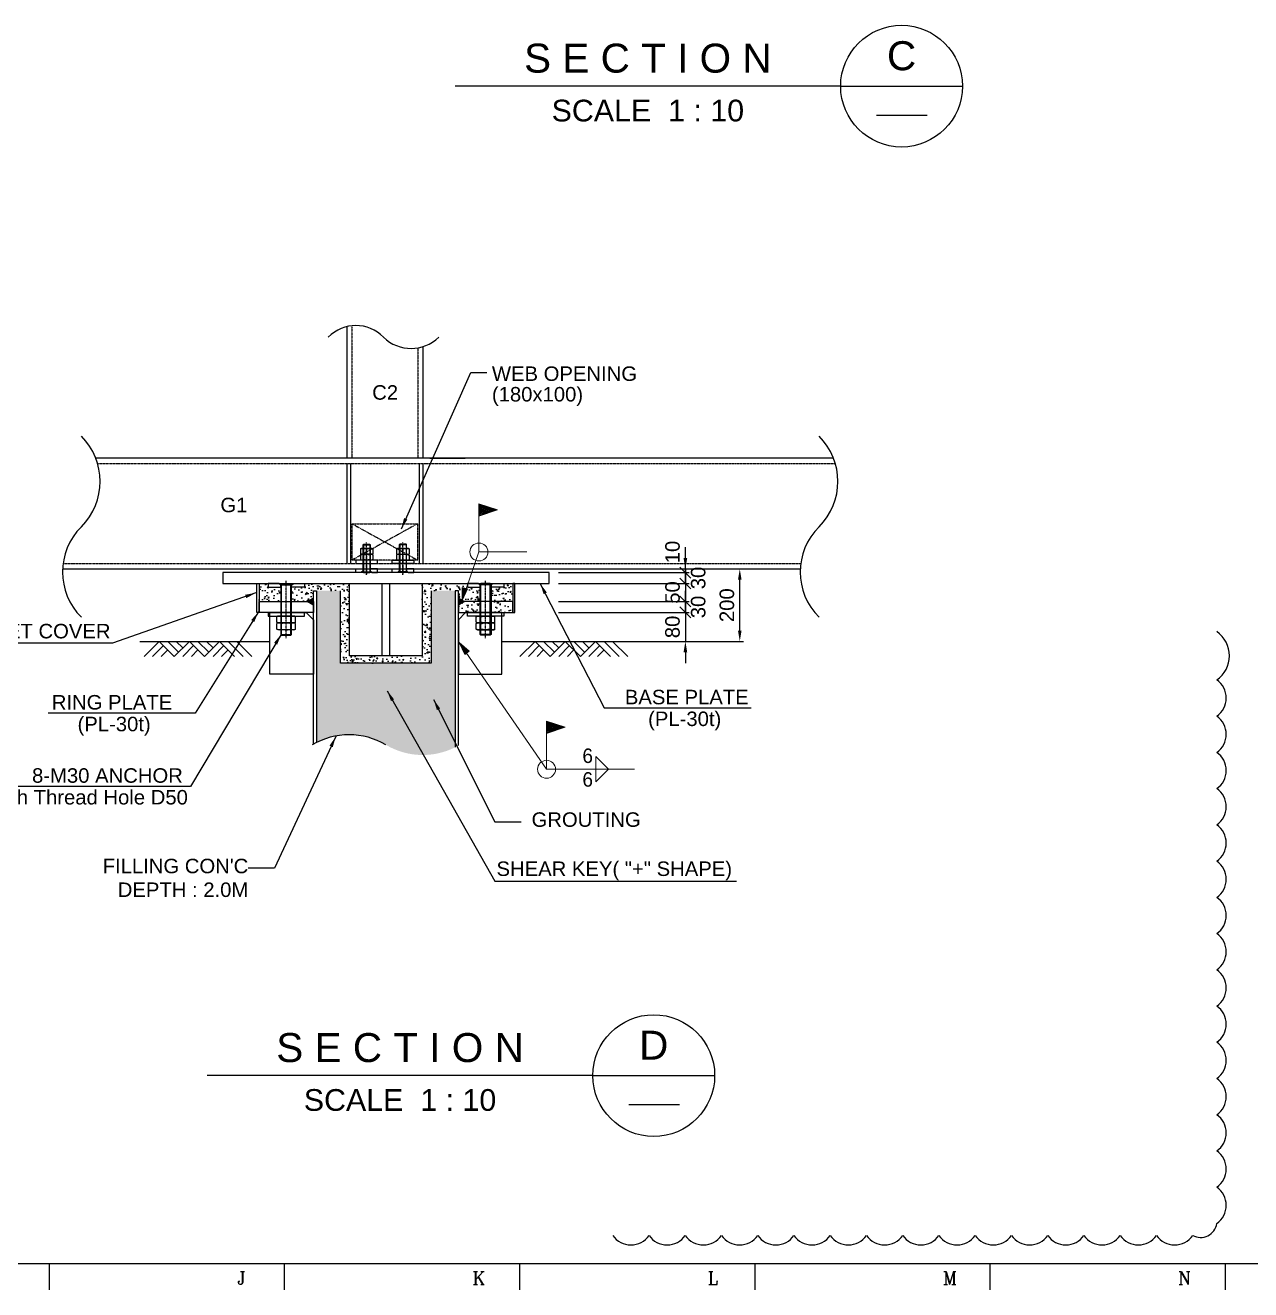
# Model space of a CAD drawing. Header units: millimetres. Extents: x 376548 to 485787, y -156716 to -17718.
# Drawn here: x 394843 to 398223, y -80527 to -77037 of the extents above; entities that cross this region are included whole.
import ezdxf
from ezdxf.enums import TextEntityAlignment as Align

# ---------------------------------------------------------------- set-up
doc = ezdxf.new("R2010")
doc.units = ezdxf.units.MM
doc.header["$LTSCALE"] = 2
doc.linetypes.add('CENTER', pattern=[2, 1.25, -0.25, 0.25, -0.25])
doc.linetypes.add('HIDDEN', pattern=[0.375, 0.25, -0.125])
doc.layers.get('Defpoints').update_dxf_attribs({"color": 250})
for name, color, linetype in [('C_CEN', 1, 'CENTER'), ('C_COLUMN-01', 2, 'Continuous'), ('C_GIRDER', 2, 'Continuous'), ('C_REV', 4, 'Continuous'), ('C_TEXT_01', 2, 'Continuous'), ('CONC', 3, 'Continuous'), ('DIM', 1, 'Continuous'), ('DIM-SCALE', 7, 'Continuous'), ('PLATE', 2, 'Continuous'), ('TAN-TIT', 30, 'Continuous'), ('TITLE', 7, 'Continuous'), ('나사산', 1, 'Continuous'), ('중심선', 1, 'CENTER')]:
    doc.layers.add(name, color=color, linetype=linetype)
for name, color, linetype, lineweight in [('Level 1', 7, 'Continuous', 0), ('Level 3', 7, 'Continuous', 0), ('Level 6', 7, 'Continuous', 0), ('Level 7', 7, 'Continuous', 0)]:
    doc.layers.add(name, color=color, linetype=linetype, lineweight=lineweight)
doc.styles.add('Arial', font='arial.ttf')
doc.styles.add('COM', font='COMPLEX', dxfattribs={"height": 5})
doc.styles.add('돋움', font='')
doc.styles.get('돋움').set_extended_font_data('Dotum')
doc.dimstyles.new('일반도면_0010', dxfattribs={"dimtxt": 40, "dimasz": 30, "dimexe": 10, "dimexo": 50, "dimgap": 15, "dimtad": 1, "dimdec": 0, "dimzin": 0, "dimdsep": 46, "dimtxsty": 'Arial', "dimcen": -50, "dimclrd": 7, "dimclre": 7, "dimclrt": 2, "dimadec": 8, "dimazin": 0, "dimtfac": 1, "dimtdec": 0, "dimtix": 1, "dimtmove": 2, "dimatfit": 3, "dimfxl": 1, "dimtolj": 1, "dimtzin": 0, "dimarcsym": 0})

# ---------------------------------------------------------------- blocks, each defined once
blk = doc.blocks.new('BORDER')
at = {"layer": 'TAN-TIT'}
for p, q in [((497.7, 352), (23282.3, 352)), ((12178.4, 352), (12178.4, 207.8)), ((13476.3, 352), (13476.3, 207.8)), ((14774.1, 352), (14774.1, 207.8)), ((16072, 352), (16072, 207.8)), ((17369.9, 352), (17369.9, 207.8)), ((18667.7, 352), (18667.7, 207.8))]:
    blk.add_line(p, q, dxfattribs=at)
at = {"layer": 'TAN-TIT', "style": 'COM'}
for s, p in [('J', (13216.7, 236.6)), ('K', (14514.6, 236.6)), ('L', (15812.4, 236.6)), ('M', (17110.3, 236.6)), ('N', (18408.2, 236.6))]:
    blk.add_text(s, height=72.1, dxfattribs=at).set_placement(p)
blk = doc.blocks.new('A$C25214C55')
at = {"layer": 'DIM'}
for p, q in [((223, -125), (348, 0)), ((294, -125), (419, 0)), ((365, -125), (490, 0)), ((473, -125), (419, -71)), ((544, -125), (455, -35)), ((615, -125), (490, 0)), ((544, -54), (598, 0)), ((580, -90), (669, 0)), ((615, -125), (740, 0)), ((723, -125), (669, -71)), ((794, -125), (705, -35)), ((865, -125), (740, 0)), ((794, -54), (848, 0)), ((830, -90), (919, 0)), ((865, -125), (990, 0)), ((973, -125), (919, -71)), ((1044, -125), (955, -35)), ((1115, -125), (990, 0))]:
    blk.add_line(p, q, dxfattribs=at)
blk = doc.blocks.new('L6')
at = {"color": 2, "linetype": 'Continuous', "lineweight": 0, "flags": 128}
blk.add_lwpolyline([(0, 0), (-0.00516, 0.00113), (-0.00516, -0.00113), (0, 0), (-0.00502, 0.00092), (-0.00502, -0.00092), (-0.00057, 0), (-0.00488, 0.00071), (-0.00495, -0.00071), (-0.00113, 0), (-0.00474, 0.00057), (-0.00481, -0.00049), (-0.00191, 0), (-0.0046, 0.00035), (-0.00467, -0.00028), (-0.00262, 0.00007), (-0.00445, 0.00021), (-0.0046, -0.00014), (-0.00346, 0), (-0.00438, 0.00007)], dxfattribs=at)
blk = doc.blocks.new('_Oblique')
at = {"color": 0, "linetype": 'ByBlock', "lineweight": -2}
blk.add_line((-0.5, -0.5), (0.5, 0.5), dxfattribs=at)
blk = doc.blocks.new('*D1078')
at = {"layer": 'Defpoints', "color": 0}
for p in [(396263.7, -78547.3), (396663.7, -78547.3), (396263.7, -78577.3)]:
    blk.add_point(p, dxfattribs=at)
at = {"layer": 'DIM-SCALE', "color": 7, "lineweight": -2}
for p, q in [((396663.7, -78547.3), (396663.7, -78517.3)), ((396313.7, -78547.3), (396673.7, -78547.3)), ((396663.7, -78577.3), (396663.7, -78547.3)), ((396313.7, -78577.3), (396673.7, -78577.3)), ((396663.7, -78577.3), (396663.7, -78607.3))]:
    blk.add_line(p, q, dxfattribs=at)
at = {"layer": 'DIM-SCALE', "color": 7, "lineweight": -2, "xscale": 30, "yscale": 30, "zscale": 30}
for p, rotation in [((396663.7, -78547.3), 270), ((396663.7, -78577.3), 90)]:
    blk.add_blockref('_Oblique', p, dxfattribs=dict(at, rotation=rotation))
at = {"layer": 'DIM-SCALE', "color": 2, "char_height": 40, "attachment_point": 5, "rotation": 90, "style": 'Arial'}
for s, insert in [('\\A1;30', (396699.1, -78562.3)), ('\\A1;', (396628.7, -78562.3))]:
    blk.add_mtext(s, dxfattribs=dict(at, insert=insert))
blk = doc.blocks.new('*D1079')
at = {"layer": 'Defpoints', "color": 0}
for p in [(396263.7, -78627.3), (396663.7, -78627.3), (396263.7, -78657.3)]:
    blk.add_point(p, dxfattribs=at)
at = {"layer": 'DIM-SCALE', "color": 7, "lineweight": -2}
for p, q in [((396313.7, -78627.3), (396673.7, -78627.3)), ((396663.7, -78627.3), (396663.7, -78597.3)), ((396663.7, -78657.3), (396663.7, -78627.3)), ((396313.7, -78657.3), (396673.7, -78657.3)), ((396663.7, -78657.3), (396663.7, -78687.3))]:
    blk.add_line(p, q, dxfattribs=at)
at = {"layer": 'DIM-SCALE', "color": 7, "lineweight": -2, "xscale": 30, "yscale": 30, "zscale": 30}
for p, rotation in [((396663.7, -78627.3), 270), ((396663.7, -78657.3), 90)]:
    blk.add_blockref('_Oblique', p, dxfattribs=dict(at, rotation=rotation))
at = {"layer": 'DIM-SCALE', "color": 2, "char_height": 40, "attachment_point": 5, "rotation": 90, "style": 'Arial'}
for s, insert in [('\\A1;30', (396699.1, -78642.3)), ('\\A1;', (396628.7, -78642.3))]:
    blk.add_mtext(s, dxfattribs=dict(at, insert=insert))
blk = doc.blocks.new('*D1080')
at = {"layer": 'Defpoints', "color": 0}
for p in [(396263.7, -78657.3), (396263.7, -78737.3), (396663.7, -78737.3)]:
    blk.add_point(p, dxfattribs=at)
at = {"layer": 'DIM-SCALE', "color": 7, "lineweight": -2}
for p, q in [((396663.7, -78657.3), (396663.7, -78627.3)), ((396313.7, -78657.3), (396673.7, -78657.3)), ((396663.7, -78657.3), (396663.7, -78737.3)), ((396313.7, -78737.3), (396673.7, -78737.3)), ((396663.7, -78767.3), (396663.7, -78797.3))]:
    blk.add_line(p, q, dxfattribs=at)
at = {"layer": 'DIM-SCALE', "color": 7}
blk.add_solid([(396658.7, -78767.3), (396668.7, -78767.3), (396663.7, -78737.3)], dxfattribs=at)
at = {"layer": 'DIM-SCALE', "color": 7, "lineweight": -2, "xscale": 30, "yscale": 30, "zscale": 30, "rotation": 270}
blk.add_blockref('_Oblique', (396663.7, -78657.3), dxfattribs=at)
at = {"layer": 'DIM-SCALE', "color": 2, "insert": (396628.3, -78697.3), "char_height": 40, "attachment_point": 5, "rotation": 90, "style": 'Arial'}
blk.add_mtext('\\A1;80', dxfattribs=at)
blk = doc.blocks.new('*D1081')
at = {"layer": 'Defpoints', "color": 0}
for p in [(396263.7, -78537.3), (396263.7, -78547.3), (396663.7, -78547.3)]:
    blk.add_point(p, dxfattribs=at)
at = {"layer": 'DIM-SCALE', "color": 7, "lineweight": -2}
for p, q in [((396663.7, -78507.3), (396663.7, -78477.3)), ((396313.7, -78537.3), (396673.7, -78537.3)), ((396313.7, -78547.3), (396673.7, -78547.3)), ((396663.7, -78537.3), (396663.7, -78547.3)), ((396663.7, -78547.3), (396663.7, -78577.3))]:
    blk.add_line(p, q, dxfattribs=at)
at = {"layer": 'DIM-SCALE', "color": 7}
blk.add_solid([(396658.7, -78507.3), (396668.7, -78507.3), (396663.7, -78537.3)], dxfattribs=at)
at = {"layer": 'DIM-SCALE', "color": 7, "lineweight": -2, "xscale": 30, "yscale": 30, "zscale": 30, "rotation": 90}
blk.add_blockref('_Oblique', (396663.7, -78547.3), dxfattribs=at)
at = {"layer": 'DIM-SCALE', "color": 2, "insert": (396628.3, -78490.6), "char_height": 40, "attachment_point": 5, "rotation": 90, "style": 'Arial'}
blk.add_mtext('\\A1;10', dxfattribs=at)
blk = doc.blocks.new('*D1082')
at = {"layer": 'Defpoints', "color": 0}
for p in [(396263.7, -78577.3), (396263.7, -78627.3), (396663.7, -78627.3)]:
    blk.add_point(p, dxfattribs=at)
at = {"layer": 'DIM-SCALE', "color": 7, "lineweight": -2}
for p, q in [((396663.7, -78577.3), (396663.7, -78547.3)), ((396313.7, -78577.3), (396673.7, -78577.3)), ((396663.7, -78577.3), (396663.7, -78627.3)), ((396313.7, -78627.3), (396673.7, -78627.3)), ((396663.7, -78627.3), (396663.7, -78657.3))]:
    blk.add_line(p, q, dxfattribs=at)
at = {"layer": 'DIM-SCALE', "color": 7, "lineweight": -2, "xscale": 30, "yscale": 30, "zscale": 30}
for p, rotation in [((396663.7, -78577.3), 270), ((396663.7, -78627.3), 90)]:
    blk.add_blockref('_Oblique', p, dxfattribs=dict(at, rotation=rotation))
at = {"layer": 'DIM-SCALE', "color": 2, "insert": (396628.3, -78602.3), "char_height": 40, "attachment_point": 5, "rotation": 90, "style": 'Arial'}
blk.add_mtext('\\A1;50', dxfattribs=at)
blk = doc.blocks.new('*D1083')
at = {"layer": 'Defpoints', "color": 0}
for p in [(396284.3, -78537.3), (396813.7, -78537.3), (396313.7, -78737.3)]:
    blk.add_point(p, dxfattribs=at)
at = {"layer": 'DIM-SCALE', "color": 7, "lineweight": -2}
for p, q in [((396334.3, -78537.3), (396823.7, -78537.3)), ((396813.7, -78707.3), (396813.7, -78567.3)), ((396363.7, -78737.3), (396823.7, -78737.3))]:
    blk.add_line(p, q, dxfattribs=at)
at = {"layer": 'DIM-SCALE', "color": 7}
for points in [[(396808.7, -78567.3), (396818.7, -78567.3), (396813.7, -78537.3)], [(396808.7, -78707.3), (396818.7, -78707.3), (396813.7, -78737.3)]]:
    blk.add_solid(points, dxfattribs=at)
at = {"layer": 'DIM-SCALE', "color": 2, "insert": (396778.3, -78637.3), "char_height": 40, "attachment_point": 5, "rotation": 90, "style": 'Arial'}
blk.add_mtext('\\A1;200', dxfattribs=at)
blk = doc.blocks.new('A$C5F127701')
for p, q in [((-17.3, 40.7), (-15, 42)), ((-17.3, 40.7), (-17.3, 27.3)), ((-15, 42), (15, 42)), ((-8.6, 53.4), (-10, 52)), ((10, 52), (-10, 52)), ((-10, 52), (-10, -22.2)), ((-8.7, 40.7), (-8.7, 27.3)), ((8.6, 53.4), (-8.6, 53.4)), ((10, 52), (8.6, 53.4)), ((8.7, 40.7), (8.7, 27.3)), ((10, -22.2), (10, 52)), ((15, 42), (17.3, 40.7)), ((17.3, 40.7), (17.3, 27.3)), ((-17.3, 27.3), (-15, 26)), ((-17.3, 24.7), (-15, 26)), ((-17.3, 24.7), (-17.3, 11.3)), ((-17.3, 11.3), (-15, 10)), ((-15, 26), (15, 26)), ((-15, 26), (15, 26)), ((-15, 10), (15, 10)), ((-8.7, 24.7), (-8.7, 11.3)), ((8.7, 24.7), (8.7, 11.3)), ((15, 26), (17.3, 27.3)), ((15, 26), (17.3, 24.7)), ((15, 10), (17.3, 11.3)), ((17.3, 24.7), (17.3, 11.3)), ((10, -22.2), (-10, -22.2)), ((-8.6, -24.6), (-10, -22.2)), ((8.6, -24.6), (-8.6, -24.6)), ((10, -22.2), (8.6, -24.6))]:
    blk.add_line(p, q)
at = {"color": 1}
for points in [[(-30, 10), (30, 10), (30, 0), (-30, 0)], [(-30, -14.6), (-10, -14.6), (-10, -19.6), (-15, -24.6), (-30, -24.6)], [(30, -14.6), (10, -14.6), (10, -19.6), (15, -24.6), (30, -24.6)]]:
    blk.add_lwpolyline(points, close=True, dxfattribs=at)
for centre, radius, start, end in [((-13, 34.3), 7.66, 55.591, 124.409), ((0.2, 12), 30, 90.4002, 107.1986), ((-0.2, 12), 30, 72.8014, 89.5998), ((13, 34.3), 7.66, 55.591, 124.409), ((-13, 33.7), 7.66, 235.591, 304.409), ((-13, 18.3), 7.66, 55.591, 124.409), ((-13, 17.7), 7.66, 235.591, 304.409), ((0.2, 56), 30, 252.8014, 269.5998), ((0.2, -4), 30, 90.4002, 107.1986), ((0.2, 40), 30, 252.8014, 269.5998), ((-0.2, 56), 30, 270.4002, 287.1986), ((-0.2, -4), 30, 72.8014, 89.5998), ((-0.2, 40), 30, 270.4002, 287.1986), ((13, 33.7), 7.66, 235.591, 304.409), ((13, 18.3), 7.66, 55.591, 124.409), ((13, 17.7), 7.66, 235.591, 304.409)]:
    blk.add_arc(centre, radius, start, end)
at = {"layer": '나사산'}
for p, q in [((-8.6, 53.4), (-8.6, -24.6)), ((8.6, 53.4), (8.6, -24.6))]:
    blk.add_line(p, q, dxfattribs=at)
at = {"layer": '중심선'}
for p, q in [((0, -30.6), (0, 58.4)), ((0, 41), (0, -29.2))]:
    blk.add_line(p, q, dxfattribs=at)
blk = doc.blocks.new('_DatumFilled')
at = {"color": 0, "linetype": 'ByBlock'}
blk.add_solid([(0, 0.58), (-1, 0), (0, -0.58)], dxfattribs=at)
blk = doc.blocks.new('BOLT2')
for p, q in [((-15, 148), (-13, 151.5)), ((-15, 148), (-15, 10.5)), ((-15, 148), (15, 148)), ((-13, 151.5), (13, 151.5)), ((13, 151.5), (15, 148)), ((15, 10.5), (15, 148)), ((-22.5, 61.5), (-26, 59.5)), ((-26, 44.5), (-26, 59.5)), ((-22.5, 42.5), (-26, 44.5)), ((-22.5, 42.5), (-26, 40.5)), ((-26, 25.5), (-26, 40.5)), ((22.5, 61.5), (-22.5, 61.5)), ((22.5, 42.5), (-22.5, 42.5)), ((22.5, 42.5), (-22.5, 42.5)), ((-13, 44.5), (-13, 59.5)), ((-13, 25.5), (-13, 40.5)), ((13, 44.5), (13, 59.5)), ((13, 25.5), (13, 40.5)), ((26, 59.5), (22.5, 61.5)), ((26, 44.5), (22.5, 42.5)), ((26, 40.5), (22.5, 42.5)), ((26, 44.5), (26, 59.5)), ((26, 25.5), (26, 40.5)), ((-22.5, 23.5), (-26, 25.5)), ((22.5, 23.5), (-22.5, 23.5)), ((-15, 10.5), (15, 10.5)), ((-15, 10.5), (-13, 8.5)), ((-13, 8.5), (13, 8.5)), ((13, 8.5), (15, 10.5)), ((26, 25.5), (22.5, 23.5))]:
    blk.add_line(p, q)
at = {"color": 1}
for points in [[(-50, 141.5), (-15, 141.5), (-15, 146.5), (-20, 151.5), (-50, 151.5)], [(50, 141.5), (15, 141.5), (15, 146.5), (20, 151.5), (50, 151.5)], [(-50, 61.5), (50, 61.5), (50, 71.5), (-50, 71.5)]]:
    blk.add_lwpolyline(points, close=True, dxfattribs=at)
for centre, radius, start, end in [((-19.5, 50), 11.5, 55.591, 124.409), ((-19.5, 54), 11.5, 235.591, 304.409), ((-19.5, 31), 11.5, 55.591, 124.409), ((0.3, 16.5), 45, 90.4002, 107.1986), ((0.3, 87.5), 45, 252.8014, 269.5998), ((0.3, -2.5), 45, 90.4002, 107.1986), ((-0.3, 16.5), 45, 72.8014, 89.5998), ((-0.3, 87.5), 45, 270.4002, 287.1986), ((-0.3, -2.5), 45, 72.8014, 89.5998), ((19.5, 50), 11.5, 55.591, 124.409), ((19.5, 54), 11.5, 235.591, 304.409), ((19.5, 31), 11.5, 55.591, 124.409), ((-19.5, 35), 11.5, 235.591, 304.409), ((0.3, 68.5), 45, 252.8014, 269.5998), ((-0.3, 68.5), 45, 270.4002, 287.1986), ((19.5, 35), 11.5, 235.591, 304.409)]:
    blk.add_arc(centre, radius, start, end)
at = {"layer": '나사산'}
for p, q in [((-13, 8.5), (-13, 151.5)), ((13, 8.5), (13, 151.5))]:
    blk.add_line(p, q, dxfattribs=at)
at = {"layer": '중심선'}
blk.add_line((0, 0), (0, 158.5), dxfattribs=at)

msp = doc.modelspace()

# ---------------------------------------------------------------- hatches: boundary and pattern name
msp.add_hatch(color=9).paths.add_polyline_path([(396028.4, -78597.3), (395962.4, -78597.3), (395962.4, -78797.3), (395712.4, -78797.3), (395712.4, -78597.3), (395646.4, -78597.3), (395646.4, -79016.2, -0.257582), (395837.4, -79022.8, 0.257582), (396028.4, -79029.5)])
at = {"layer": 'C_GIRDER'}
h = msp.add_hatch(dxfattribs=at)
h.set_pattern_fill('AR-CONC', color=256, scale=5, style=0)
h.set_pattern_definition([(50, (5150.995, -2614.664), (35.8630091, -3.1376067), [3.75, -41.25]), (355, (5150.995, -2614.664), (-6.9375667, 37.6096067), [3, -33]), (100.4514, (5153.983, -2614.925), (28.925469, 34.471977), [3.1870095, -35.0571056]), (46.1842, (5150.995, -2604.664), (53.3620524, -8.2759507), [5.625, -61.875]), (96.6356, (5155.44, -2605.353), (46.733135, 48.7058935), [4.7805144, -52.58565]), (351.1842, (5150.995, -2604.664), (46.733097, 48.70593), [4.5, -49.5]), (21, (5155.995, -2607.164), (29.8453526, -20.1309445), [3.75, -41.25]), (326, (5155.995, -2607.164), (12.1657666, 36.2575023), [3, -33]), (71.4514, (5158.482, -2608.84), (42.0111314, 16.1265248), [3.1870095, -35.0571056]), (37.5, (5150.995, -2614.664), (0.60799277, 16.6446927), [0, -32.6, 0, -33.5, 0, -33.125]), (7.5, (5150.995, -2614.664), (13.1534769, 19.7205856), [0, -19.1, 0, -31.85, 0, -12.625]), (327.5, (5139.845, -2614.664), (26.6911218, -1.1277436), [0, -12.5, 0, -39, 0, -51.75]), (317.5, (5134.845, -2614.664), (29.1593085, 5.0052491), [0, -16.25, 0, -25.9, 0, -36.75])])
h.paths.add_polyline_path([(395547.4, -78587.3), (395512.4, -78587.3), (395512.4, -78577.3), (395487.4, -78577.3), (395487.4, -78627.3), (395547.4, -78627.3)])
h.paths.add_polyline_path([(395637.4, -78597.3), (395646.4, -78597.3), (395737.4, -78597.3), (395737.4, -78577.3), (395612.4, -78577.3), (395612.4, -78587.3), (395577.4, -78587.3), (395577.4, -78627.3), (395637.4, -78627.3)])
h.paths.add_polyline_path([(396086.5, -78587.3), (396062.4, -78587.3), (396062.4, -78577.3), (395937.4, -78577.3), (395937.4, -78597.3), (396028.4, -78597.3), (396037.4, -78597.3), (396037.4, -78627.3), (396097.4, -78627.3), (396097.4, -78587.3), (396086.5, -78587.3), (396073.9, -78598.3), (396080.5, -78607.6), (396047.4, -78621.5), (396071.7, -78595), (396073.9, -78598.3)])
h.paths.add_polyline_path([(396187.4, -78577.3), (396162.4, -78577.3), (396162.4, -78587.3), (396127.4, -78587.3), (396127.4, -78627.3), (396187.4, -78627.3)])
h.paths.add_polyline_path([(396097.4, -78627.3), (396037.4, -78627.3), (396037.4, -78657.3), (396097.4, -78657.3)])
h.paths.add_polyline_path([(396187.4, -78627.3), (396127.4, -78627.3), (396127.4, -78657.3), (396162.4, -78657.3), (396187.4, -78657.3)])
h.paths.add_polyline_path([(395737.4, -78597.3), (395712.4, -78597.3), (395712.4, -78797.3), (395962.4, -78797.3), (395962.4, -78597.3), (395937.4, -78597.3), (395937.4, -78777.3), (395737.4, -78777.3)])

# ---------------------------------------------------------------- linework, layer by layer
at = {"color": 253}
for p, q in [((395158.6, -78737.3), (395517.4, -78737.3)), ((396157.4, -78737.3), (396504.5, -78737.3))]:
    msp.add_line(p, q, dxfattribs=at)
at = {"color": 6}
for points in [[(395517.4, -78657.3), (395617.4, -78657.3), (395637.4, -78677.3), (395637.4, -78827.3), (395517.4, -78827.3)], [(396157.4, -78657.3), (396057.4, -78657.3), (396037.4, -78677.3), (396037.4, -78827.3), (396157.4, -78827.3)]]:
    msp.add_lwpolyline(points, close=True, dxfattribs=at)
at = {"layer": 'C_CEN'}
for p, q in [((395744.3, -78412.7), (395924.3, -78512.7)), ((395924.3, -78412.7), (395744.3, -78512.7))]:
    msp.add_line(p, q, dxfattribs=at)
msp.add_lwpolyline([(395744.3, -78412.7), (395924.3, -78412.7), (395924.3, -78512.7), (395744.3, -78512.7)], close=True, dxfattribs=at)
at = {"layer": 'C_CEN', "linetype": 'Continuous'}
for centre, radius, start, end in [((395754.7, -77973.4), 107.8, 45, 135), ((395907.1, -77821), 107.8, 225, 315), ((394872.2, -78295.8), 176.8, 315, 45), ((396907.5, -78295.8), 176.8, 315, 45), ((395122.2, -78545.8), 176.8, 135, 225), ((397157.5, -78545.8), 176.8, 135, 225), ((395735.9, -79192.6), 197.8, 59.1258, 120.8742)]:
    msp.add_arc(centre, radius, start, end, dxfattribs=at)
at = {"layer": 'C_COLUMN-01'}
for p, q in [((395729.3, -77868.7), (395729.3, -78231.3)), ((395939.3, -77923.9), (395939.3, -78231.3))]:
    msp.add_line(p, q, dxfattribs=at)
at = {"layer": 'C_GIRDER', "linetype": 'HIDDEN'}
for p, q in [((395743.5, -77868.7), (395743.5, -78231.3)), ((395925.1, -77927.3), (395925.1, -78231.3)), ((395041.8, -78245.9), (397077.1, -78245.9)), ((394946.9, -78522.7), (396982.2, -78522.7))]:
    msp.add_line(p, q, dxfattribs=at)
at = {"layer": 'C_GIRDER'}
for p, q in [((397072.1, -78231.3), (395036.8, -78231.3)), ((395938.3, -78231.3), (395840.3, -78231.3)), ((395958.3, -78231.3), (396056.3, -78231.3)), ((395729.3, -78245.9), (395729.3, -78522.7)), ((395739.3, -78245.9), (395739.3, -78522.7)), ((395929.3, -78245.9), (395929.3, -78522.7)), ((395939.3, -78245.9), (395939.3, -78522.7)), ((395712.4, -78797.3), (395712.4, -78597.3)), ((395962.4, -78597.3), (395962.4, -78797.3)), ((395962.4, -78797.3), (395712.4, -78797.3))]:
    msp.add_line(p, q, dxfattribs=at)
msp.add_lwpolyline([(394945.6, -78537.3), (396980.9, -78537.3)], dxfattribs=at)
for points in [[(395481.4, -78577.3), (395487.4, -78577.3), (395487.4, -78657.3), (395481.4, -78657.3)], [(395737.4, -78577.3), (395937.4, -78577.3), (395937.4, -78777.3), (395737.4, -78777.3)], [(395827.4, -78577.3), (395847.4, -78577.3), (395847.4, -78777.3), (395827.4, -78777.3)], [(396193.4, -78577.3), (396187.4, -78577.3), (396187.4, -78657.3), (396193.4, -78657.3)]]:
    msp.add_lwpolyline(points, close=True, dxfattribs=at)
at = {"layer": 'C_REV'}
msp.add_lwpolyline([(396463.3, -80377, 0.520567), (396563.3, -80377, 0.520567), (396663.3, -80377, 0.520567), (396763.3, -80377, 0.520567), (396863.3, -80377, 0.520567), (396963.3, -80377, 0.520567), (397063.3, -80377, 0.520567), (397163.3, -80377, 0.520567), (397263.3, -80377, 0.520567), (397363.3, -80377, 0.520567), (397463.3, -80377, 0.520567), (397563.3, -80377, 0.520567), (397663.3, -80377, 0.520567), (397763.3, -80377, 0.520567), (397863.3, -80377, 0.520567), (397963.3, -80377, 0.520567), (398063.3, -80377, 0.520567), (398129.9, -80343.7, 0.520567), (398129.9, -80243.7, 0.520567), (398129.9, -80143.7, 0.520567), (398129.9, -80043.7, 0.520567), (398129.9, -79943.7, 0.520567), (398129.9, -79843.7, 0.520567), (398129.9, -79743.7, 0.520567), (398129.9, -79643.7, 0.520567), (398129.9, -79543.7, 0.520567), (398129.9, -79443.7, 0.520567), (398129.9, -79343.7, 0.520567), (398129.9, -79243.7, 0.520567), (398129.9, -79143.7, 0.520567), (398129.9, -79043.7, 0.520567), (398129.9, -78943.7, 0.520567), (398129.9, -78843.7, 0.520567), (398129.9, -78710.3, 0.520567)], format="xyb", dxfattribs=at)
at = {"layer": 'Level 3', "color": 0, "linetype": 'Continuous', "lineweight": 0}
for p, q in [((396094, -78490.5), (396094, -78357.5)), ((396094, -78391.5), (396094, -78357.5)), ((396094, -78357.5), (396145.1, -78374.5)), ((396145.1, -78374.5), (396094, -78391.5)), ((396094.9, -78359), (396094.7, -78390.3)), ((396094.7, -78390.3), (396141.4, -78374.9)), ((396142.7, -78374.7), (396094.9, -78359)), ((396141.4, -78374.9), (396095.7, -78360.5)), ((396095.7, -78360.5), (396095.7, -78388.7)), ((396095.7, -78388.7), (396137.9, -78374.5)), ((396137.9, -78374.5), (396096.9, -78361.7)), ((396096.9, -78361.7), (396096.9, -78386.4)), ((396096.9, -78386.4), (396135, -78374.7)), ((396135, -78374.7), (396098, -78363.1)), ((396098, -78363.1), (396098, -78384.8)), ((396098, -78384.8), (396131.5, -78374.9)), ((396099.8, -78365), (396099.2, -78382.5)), ((396099.2, -78382.5), (396127.6, -78374.7)), ((396131.5, -78374.9), (396099.8, -78365)), ((396127.6, -78374.7), (396100.7, -78366.3)), ((396100.7, -78366.3), (396101, -78380.2)), ((396101, -78380.2), (396123.7, -78374.7)), ((396123.7, -78374.7), (396101.9, -78368.1)), ((396101.9, -78368.1), (396102.5, -78378.4)), ((396102.5, -78378.4), (396118.8, -78374.5)), ((396118.8, -78374.5), (396103.1, -78370)), ((396103.1, -78370), (396103.1, -78376.6)), ((396103.1, -78376.6), (396114.4, -78374.3)), ((396104.6, -78371.4), (396104.1, -78374.7)), ((396104.1, -78374.7), (396108.9, -78374.3)), ((396114.4, -78374.3), (396104.6, -78371.4)), ((396108.9, -78374.3), (396105.8, -78373.1))]:
    msp.add_line(p, q, dxfattribs=at)
at = {"layer": 'Level 3', "color": 7, "linetype": 'Continuous', "lineweight": 0}
for p, q in [((396047.5, -78624.1), (396094, -78490.5)), ((396226.5, -78490.5), (396094, -78490.5)), ((396039.8, -78740.6), (396280.6, -79090.3)), ((396280.6, -79090.3), (396280.6, -78957.3)), ((396523, -79090.3), (396280.6, -79090.3))]:
    msp.add_line(p, q, dxfattribs=at)
at = {"layer": 'Level 3', "color": 7, "linetype": 'Continuous', "lineweight": 0, "flags": 128}
msp.add_lwpolyline([(396280.6, -78957.3), (396331.7, -78974.3), (396280.6, -78991.3), (396280.6, -78957.3)], dxfattribs=at)
at = {"layer": 'Level 3', "color": 7, "linetype": 'Continuous', "lineweight": 13, "flags": 128}
msp.add_lwpolyline([(396329.4, -78974.5), (396281.5, -78958.8), (396281.4, -78990), (396328, -78974.7), (396282.3, -78960.3), (396282.3, -78988.5), (396324.5, -78974.3), (396283.5, -78961.5), (396283.5, -78986.2), (396321.6, -78974.5), (396284.6, -78962.8), (396284.6, -78984.6), (396318.1, -78974.7), (396286.4, -78964.8), (396285.8, -78982.3), (396314.2, -78974.5), (396287.4, -78966.1), (396287.6, -78980), (396310.3, -78974.5), (396288.5, -78967.9), (396289.1, -78978.2), (396305.5, -78974.3), (396289.7, -78969.8), (396289.7, -78976.4), (396301, -78974.1), (396291.3, -78971.2), (396290.7, -78974.5), (396295.5, -78974.1), (396292.4, -78972.9)], dxfattribs=at)
at = {"layer": 'Level 3', "color": 7, "linetype": 'Continuous', "lineweight": 0}
for centre in [(396094, -78490.5), (396280.6, -79090.3)]:
    msp.add_circle(centre, 24.8, dxfattribs=at)
at = {"layer": 'Level 7', "color": 7, "linetype": 'Continuous', "lineweight": 0}
for p, q in [((396416.8, -79055.2), (396416.8, -79090.3)), ((396451.8, -79090.3), (396416.8, -79055.2)), ((396416.8, -79125.3), (396451.8, -79090.3)), ((396416.8, -79090.3), (396416.8, -79125.3))]:
    msp.add_line(p, q, dxfattribs=at)
at = {"layer": 'PLATE'}
for points in [[(396287.4, -78577.3), (396287.4, -78547.3), (395387.4, -78547.3), (395387.4, -78577.3)], [(395637.4, -78627.3), (395637.4, -78657.3), (395487.4, -78657.3), (395487.4, -78627.3)], [(396037.4, -78627.3), (396037.4, -78657.3), (396187.4, -78657.3), (396187.4, -78627.3)]]:
    msp.add_lwpolyline(points, close=True, dxfattribs=at)
for points in [[(395637.4, -79021.1), (395637.4, -78597.3), (395646.4, -78597.3), (395646.4, -79016.2)], [(396037.4, -79024.6), (396037.4, -78597.3), (396028.4, -78597.3), (396028.4, -79029.5)]]:
    msp.add_lwpolyline(points, dxfattribs=at)
at = {"layer": 'TITLE', "color": 1, "linetype": 'Continuous'}
for p, q in [((397092.1, -77204.7), (396028.1, -77204.7)), ((396408.4, -79935.7), (395344.4, -79935.7))]:
    msp.add_line(p, q, dxfattribs=at)
for points in [[(397092.1, -77204.7), (397428.1, -77204.7)], [(396408.4, -79935.7), (396744.4, -79935.7)]]:
    msp.add_lwpolyline(points, dxfattribs=at)
at = {"layer": 'TITLE', "color": 2, "linetype": 'Continuous'}
for points in [[(397191.2, -77284.6), (397330.9, -77284.6)], [(396507.6, -80015.5), (396647.2, -80015.5)]]:
    msp.add_lwpolyline(points, dxfattribs=at)
at = {"layer": 'TITLE', "color": 1, "linetype": 'Continuous'}
for centre in [(397260.1, -77204.7), (396576.4, -79935.7)]:
    msp.add_circle(centre, 168, dxfattribs=at)

# ---------------------------------------------------------------- block references
at = {"xscale": 0.5, "yscale": 0.5, "zscale": 0.5}
msp.add_blockref('BORDER', (388818.9, -80630.6), dxfattribs=at)
msp.add_blockref('BOLT2', (395562.4, -78728.8))
at = {"xscale": -1}
msp.add_blockref('BOLT2', (396112.4, -78728.8), dxfattribs=at)
at = {"color": 1, "yscale": 20, "zscale": 20}
for p, xscale in [((395637.4, -78627.3), 20), ((396037.4, -78627.3), -20)]:
    msp.add_blockref('_DatumFilled', p, dxfattribs=dict(at, xscale=xscale))
at = {"layer": 'C_GIRDER', "xscale": -1}
msp.add_blockref('A$C5F127701', (395784.3, -78522.7), dxfattribs=at)
at = {"layer": 'C_GIRDER'}
msp.add_blockref('A$C5F127701', (395884.3, -78522.7), dxfattribs=at)
at = {"layer": 'CONC', "xscale": -0.333333333334546, "yscale": 0.333333333334546, "zscale": 0.333333333334546}
for p in [(395541.8, -78737.3), (396579, -78737.3)]:
    msp.add_blockref('A$C25214C55', p, dxfattribs=at)
at = {"layer": 'Level 3', "color": 7, "linetype": 'Continuous', "lineweight": 0, "xscale": -6805.951304349971, "yscale": -6805.951304349971, "zscale": 125.0358484779168, "rotation": 307.001074922109}
msp.add_blockref('L6', (396039.8, -78740.6), dxfattribs=at)
at = {"layer": 'Level 6', "color": 7, "linetype": 'Continuous', "lineweight": 0, "xscale": -6805.5, "yscale": 6805.499999999999, "zscale": 125, "rotation": 77.12510948188043}
msp.add_blockref('L6', (396047.5, -78624.6), dxfattribs=at)

# ---------------------------------------------------------------- texts
at = {"layer": 'C_TEXT_01', "style": 'Arial'}
for s, p in [('WEB OPENING', (396129.9, -78018.3)), ('C2', (395799.6, -78070.1)), ('(180x100)', (396129.9, -78075.1)), ('G1', (395380.8, -78380.8))]:
    msp.add_text(s, height=40, dxfattribs=at).set_placement(p)
for s, p in [('TEMPORARY STEEL SHEET COVER', (394596.4, -78708.9)), ('BASE PLATE', (396667.5, -78890.9)), ('RING PLATE', (395081.8, -78905.3)), ('(PL-30t)', (396661.7, -78950.9)), ('(PL-30t)', (395087.6, -78965.3)), ('8-M30 ANCHOR', (395069.2, -79107.4)), ('with Thread Hole D50', (395020.9, -79167.4))]:
    msp.add_text(s, height=40, dxfattribs=at).set_placement(p, align=Align.MIDDLE_CENTER)
for s, p in [('GROUTING', (396540.4, -79229.1)), ("FILLING CON'C", (395457.8, -79357.2)), ('SHEAR KEY( "+" SHAPE)', (396792.4, -79364.7)), ('DEPTH : 2.0M', (395457.8, -79422.7))]:
    msp.add_text(s, height=40, dxfattribs=at).set_placement(p, align=Align.MIDDLE_RIGHT)
at = {"layer": 'Level 1', "color": 2, "linetype": 'Continuous', "lineweight": 13, "style": '돋움'}
for p in [(396379.6, -79072.9), (396379.6, -79138.2)]:
    msp.add_text('6', height=40, dxfattribs=at).set_placement(p)
at = {"layer": 'TITLE', "color": 3, "ltscale": 10, "style": 'Arial'}
for p in [(396560.1, -77167.4), (395876.4, -79898.3)]:
    msp.add_text('S E C T I O N', height=80, dxfattribs=at).set_placement(p, align=Align.CENTER)
at = {"layer": 'TITLE', "color": 2, "ltscale": 10, "style": 'Arial'}
for s, p in [('C', (397260.1, -77120.7)), ('D', (396576.4, -79851.7))]:
    msp.add_text(s, height=80, dxfattribs=at).set_placement(p, align=Align.MIDDLE)
at = {"layer": 'TITLE', "color": 2, "linetype": 'Continuous', "style": 'Arial'}
for p in [(396560.1, -77242.1), (395876.4, -79973)]:
    msp.add_text('SCALE  1 : 10', height=60, dxfattribs=at).set_placement(p, align=Align.TOP_CENTER)

# ---------------------------------------------------------------- dimensions: what is measured, and where the dimension line sits
at = {"layer": 'DIM-SCALE'}
dim = msp.add_linear_dim(base=(396663.7, -78547.3), p1=(396263.7, -78537.3), p2=(396263.7, -78547.3), angle=270, dimstyle='일반도면_0010', override={"dimgap": 15, "dimblk2": 'Oblique', "dimsah": 1}, dxfattribs=at)
dim.commit()
dim.dimension.update_dxf_attribs({"geometry": '*D1081', "text_midpoint": (396628.3, -78490.6), "dimtype": 160})
for base, p1, p2, override, picture, middle in [((396663.7, -78547.3), (396263.7, -78577.3), (396263.7, -78547.3), {"dimblk1": 'Oblique', "dimblk2": 'Oblique', "dimsah": 1}, '*D1078', (396663.7, -78562.3)), ((396663.7, -78627.3), (396263.7, -78657.3), (396263.7, -78627.3), {"dimgap": 15, "dimblk1": 'Oblique', "dimblk2": 'Oblique', "dimsah": 1}, '*D1079', (396663.7, -78642.3))]:
    dim = msp.add_linear_dim(base=base, p1=p1, p2=p2, angle=90, text='\\X<>', dimstyle='일반도면_0010', override=override, dxfattribs=at)
    dim.commit()
    dim.dimension.update_dxf_attribs({"geometry": picture, "text_midpoint": middle})
for base, p1, p2, override, picture, middle in [((396663.7, -78627.3), (396263.7, -78577.3), (396263.7, -78627.3), {"dimblk1": 'Oblique', "dimblk2": 'Oblique', "dimsah": 1}, '*D1082', (396628.3, -78602.3)), ((396663.7, -78737.3), (396263.7, -78657.3), (396263.7, -78737.3), {"dimblk1": 'Oblique', "dimsah": 1}, '*D1080', (396628.3, -78697.3))]:
    dim = msp.add_linear_dim(base=base, p1=p1, p2=p2, angle=270, dimstyle='일반도면_0010', override=override, dxfattribs=at)
    dim.commit()
    dim.dimension.update_dxf_attribs({"geometry": picture, "text_midpoint": middle})
dim = msp.add_linear_dim(base=(396813.7, -78537.3), p1=(396313.7, -78737.3), p2=(396284.3, -78537.3), angle=90, dimstyle='일반도면_0010', dxfattribs=at)
dim.commit()
dim.dimension.update_dxf_attribs({"geometry": '*D1083', "text_midpoint": (396778.3, -78637.3)})

# ---------------------------------------------------------------- leaders
for points in [[(395880, -78426.2), (396071.6, -77995.1), (396116.1, -77995.1)], [(396263.4, -78578), (396439.4, -78920.9), (396845.3, -78920.9)], [(395478.9, -78603.3), (395083.4, -78741.7), (394099.2, -78741.7)], [(395485.9, -78655.6), (395311.3, -78935.3), (394905.4, -78935.3)], [(395548.5, -78717.8), (395298.7, -79137.4), (394733.5, -79137.4)], [(395841, -78873.5), (396137.8, -79399.2), (396804.3, -79399.2)], [(395969.1, -78897.7), (396137.8, -79235), (396210.3, -79235)], [(395699, -79000), (395530.3, -79363.1), (395457.8, -79363.1)]]:
    msp.add_leader(points, dimstyle='일반도면_0010', dxfattribs=at)

doc.saveas('drawing.dxf')
